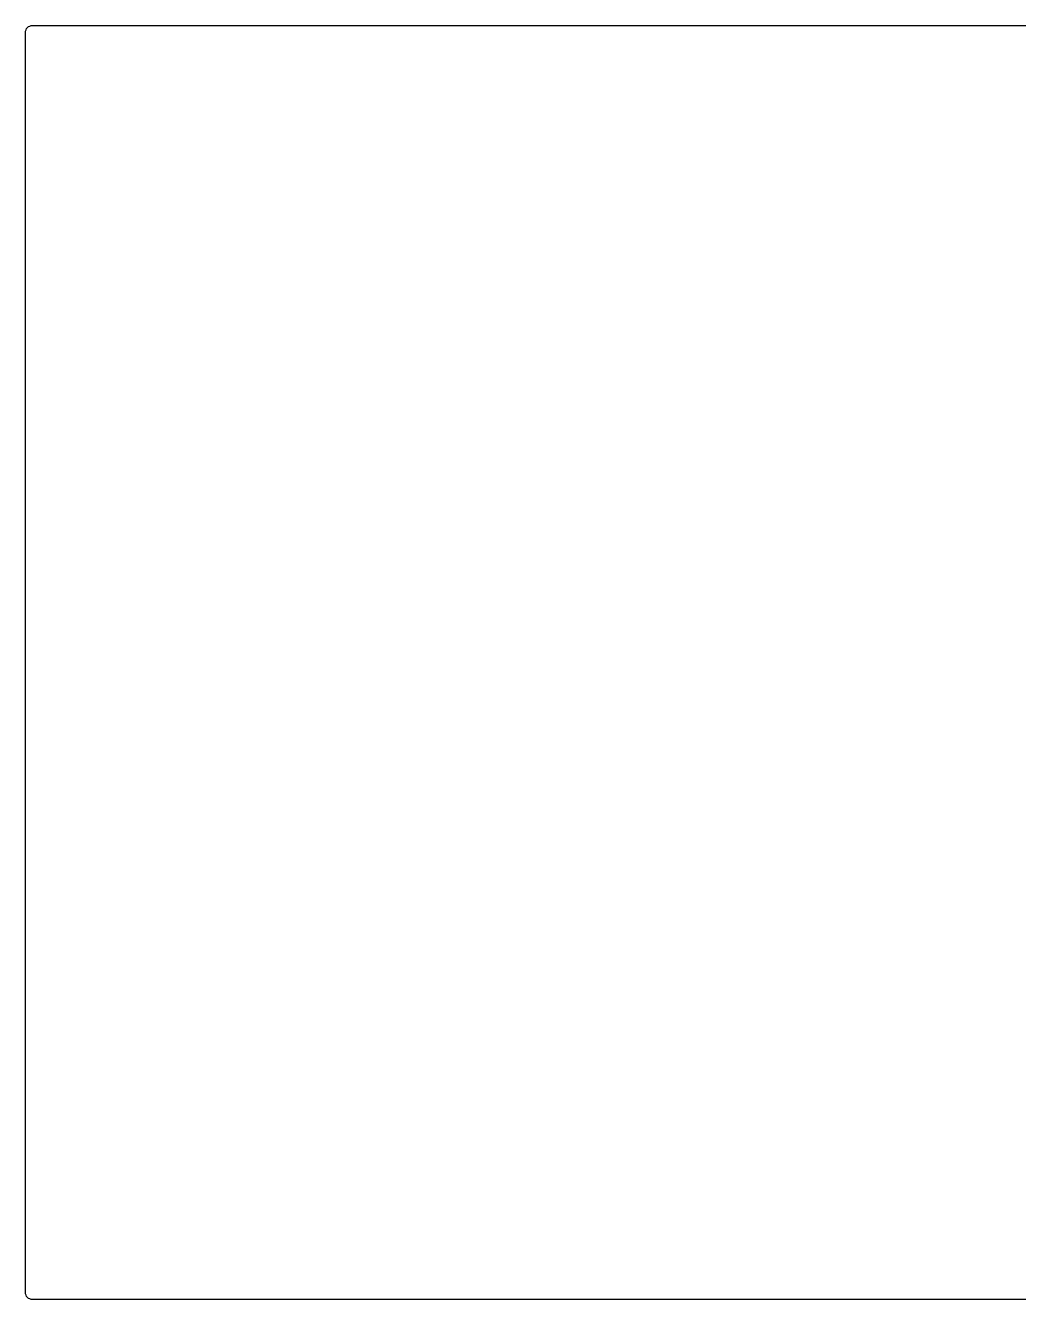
# Model space of a CAD drawing. Header units: millimetres. Extents: x 6 to 858, y 6 to 553.
# Drawn here: x 6 to 432, y 6 to 553 of the extents above; entities that cross this region are included whole.
import ezdxf

# ---------------------------------------------------------------- set-up
doc = ezdxf.new("R2010")
doc.units = ezdxf.units.MM
doc.layers.get('0').update_dxf_attribs({"linetype": 'CONTINUOUS'})

msp = doc.modelspace()

# ---------------------------------------------------------------- linework, layer by layer
at = {"color": 7}
for points in [[(8.5, 553.29999), (775.10004, 553.29999)], [(5.5, 9.29999), (5.5, 550.29999)], [(775.10004, 6.29999), (8.5, 6.29999)]]:
    msp.add_lwpolyline(points, dxfattribs=at)
msp.add_lwpolyline([(8.5, 553.29999)], close=True, dxfattribs=at)
for points in [[(6.37868, 552.42131), (6.941289, 552.983919), (7.704351, 553.29999), (8.5, 553.29999)], [(5.5, 550.29999), (5.5, 551.095639), (5.816071, 551.858701), (6.37868, 552.42131)], [(6.37868, 7.17867), (5.816071, 7.741279), (5.5, 8.504341), (5.5, 9.29999)], [(8.5, 6.29999), (7.704351, 6.29999), (6.941289, 6.616061), (6.37868, 7.17867)]]:
    msp.add_open_spline(points, degree=3, dxfattribs=at)

doc.saveas('drawing.dxf')
